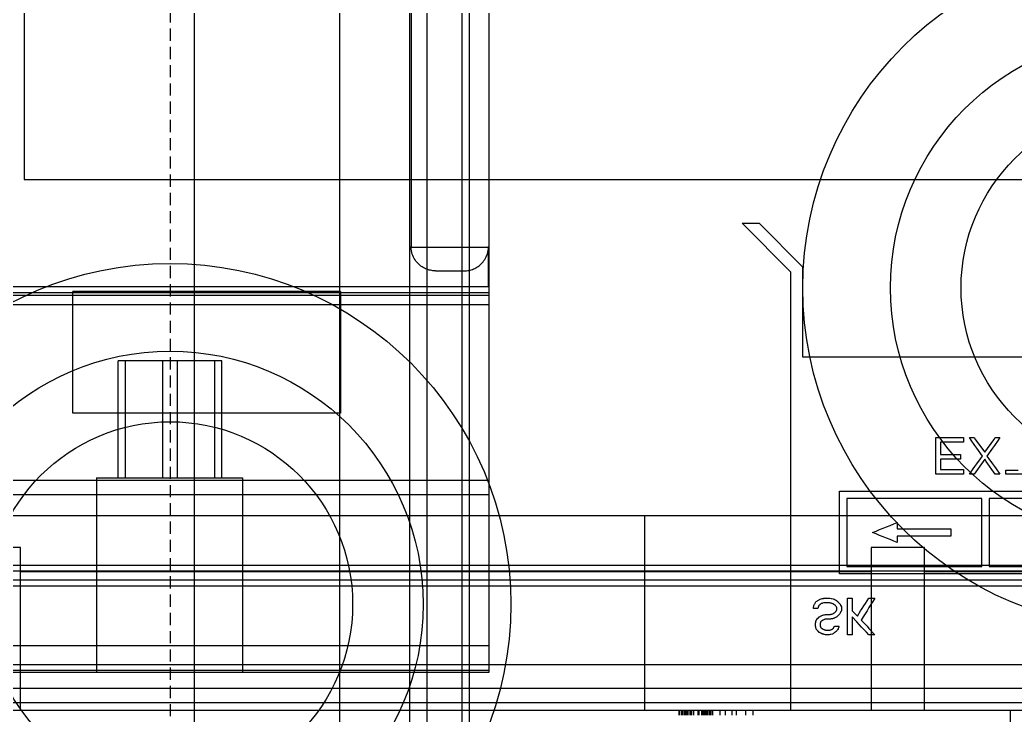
# Model space of a CAD drawing. Extents: x 0 to 226, y 0 to 271.
# Drawn here: x 106.83 to 147.72, y 26.8 to 55.36 of the extents above; entities that cross this region are included whole.
import ezdxf

# ---------------------------------------------------------------- set-up
doc = ezdxf.new("R2010")
doc.units = 0
doc.linetypes.add('DASHED', pattern=[0.75, 0.5, -0.25])
doc.layers.add('-15N-THT. THIẾT BỊ ĐÓNG MỞ', color=40, linetype='CONTINUOUS')

# ---------------------------------------------------------------- blocks, each defined once
blk = doc.blocks.new('06 - N - SC VSD CHIẾU TRÊN ATV630D30~D45N4')
at = {"layer": '-15N-THT. THIẾT BỊ ĐÓNG MỞ', "color": 6, "linetype": 'DASHED'}
blk.add_line((0, 0), (0, -271), dxfattribs=at)
at = {"layer": '-15N-THT. THIẾT BỊ ĐÓNG MỞ'}
for p, q in [((1, -255.05), (1, -192.35)), ((6.981, -255.05), (6.981, -195.35)), ((-6, -199.6), (-6, -222.2)), ((9.837, -201.15), (9.837, -255.05)), ((10.544, -201.15), (10.544, -255.05)), ((11.993, -201.15), (11.993, -255.05)), ((12.286, -201.15), (12.286, -255.05)), ((13.1, -200.95), (13.1, -242.45)), ((9.9, -201.95), (9.9, -224.95)), ((-6, -222.2), (-6, -222.2)), ((-6, -222.2), (36, -222.2)), ((25.5, -226), (23.5, -224)), ((23.5, -224), (23.5, -224)), ((23.5, -224), (24.2, -224)), ((24.2, -224), (24.2, -224)), ((26, -225.8), (24.2, -224)), ((9.9, -224.95), (9.9, -224.95)), ((9.9, -224.956), (9.9, -224.95)), ((9.9, -224.962), (9.9, -224.956)), ((9.9, -224.967), (9.9, -224.962)), ((9.9, -224.973), (9.9, -224.967)), ((9.9, -224.979), (9.9, -224.973)), ((9.901, -224.985), (9.9, -224.979)), ((9.906, -225.056), (9.901, -224.985)), ((9.901, -224.985), (13.1, -224.985)), ((9.916, -225.127), (9.906, -225.056)), ((9.931, -225.196), (9.916, -225.127)), ((9.95, -225.262), (9.931, -225.196)), ((9.973, -225.326), (9.95, -225.262)), ((13.015, -225.314), (13.037, -225.252)), ((13.037, -225.252), (13.055, -225.188)), ((13.055, -225.188), (13.068, -225.122)), ((13.068, -225.122), (13.078, -225.054)), ((13.078, -225.054), (13.083, -224.985)), ((13.083, -224.95), (13.083, -224.95)), ((13.083, -226.593), (13.083, -224.95)), ((10, -225.387), (9.973, -225.326)), ((10.031, -225.444), (10, -225.387)), ((10.064, -225.499), (10.031, -225.444)), ((10.1, -225.55), (10.064, -225.499)), ((10.138, -225.598), (10.1, -225.55)), ((10.178, -225.642), (10.138, -225.598)), ((10.22, -225.684), (10.178, -225.642)), ((10.264, -225.722), (10.22, -225.684)), ((12.698, -225.739), (12.74, -225.704)), ((12.74, -225.704), (12.782, -225.666)), ((12.782, -225.666), (12.822, -225.625)), ((12.822, -225.625), (12.86, -225.58)), ((12.86, -225.58), (12.896, -225.533)), ((12.896, -225.533), (12.929, -225.483)), ((12.929, -225.483), (12.961, -225.43)), ((12.961, -225.43), (12.989, -225.373)), ((12.989, -225.373), (13.015, -225.314)), ((10.309, -225.757), (10.264, -225.722)), ((10.355, -225.789), (10.309, -225.757)), ((10.402, -225.817), (10.355, -225.789)), ((10.45, -225.843), (10.402, -225.817)), ((10.499, -225.866), (10.45, -225.843)), ((10.548, -225.886), (10.499, -225.866)), ((10.597, -225.903), (10.548, -225.886)), ((10.647, -225.918), (10.597, -225.903)), ((10.697, -225.929), (10.647, -225.918)), ((10.748, -225.938), (10.697, -225.929)), ((10.799, -225.945), (10.748, -225.938)), ((10.849, -225.949), (10.799, -225.945)), ((10.9, -225.95), (10.849, -225.949)), ((10.9, -225.95), (12.083, -225.95)), ((10.9, -225.95), (10.9, -225.95)), ((12.083, -225.95), (12.132, -225.949)), ((12.083, -225.95), (12.083, -225.95)), ((12.132, -225.949), (12.181, -225.945)), ((12.181, -225.945), (12.23, -225.939)), ((12.23, -225.939), (12.278, -225.931)), ((12.278, -225.931), (12.327, -225.92)), ((12.327, -225.92), (12.375, -225.907)), ((12.375, -225.907), (12.423, -225.891)), ((12.423, -225.891), (12.47, -225.872)), ((12.47, -225.872), (12.517, -225.851)), ((12.517, -225.851), (12.564, -225.827)), ((12.564, -225.827), (12.609, -225.801)), ((12.609, -225.801), (12.654, -225.771)), ((12.654, -225.771), (12.698, -225.739)), ((13.083, -225.95), (13.083, -225.95)), ((13.083, -225.95), (13.1, -225.95)), ((13.1, -225.95), (13.1, -225.95)), ((25.5, -244), (25.5, -226)), ((25.5, -226), (25.5, -226)), ((26, -225.8), (26, -225.8)), ((26, -229.5), (26, -225.8)), ((-81.45, -226.593), (13.083, -226.593)), ((13.1, -226.85), (-81.45, -226.85)), ((-4, -231.8), (-4, -226.8)), ((-4, -226.8), (-4, -226.8)), ((7, -226.8), (-4, -226.8)), ((7, -226.8), (7, -226.8)), ((7, -226.8), (7, -231.8)), ((13.1, -226.85), (13.1, -226.85)), ((26, -226.65), (26, -226.65)), ((29.6, -226.65), (29.6, -226.65)), ((32.5, -226.65), (32.5, -226.65)), ((-81.45, -226.95), (13.1, -226.95)), ((13.1, -227.35), (-81.45, -227.35)), ((2.133, -229.65), (-2.133, -229.65)), ((-2.133, -234.45), (-2.133, -229.65)), ((-1.833, -234.45), (-1.833, -229.65)), ((-0.301, -234.45), (-0.301, -229.65)), ((0.301, -234.45), (0.301, -229.65)), ((1.833, -234.45), (1.833, -229.65)), ((2.133, -234.45), (2.133, -229.65)), ((26, -229.5), (26, -229.5)), ((41, -229.5), (26, -229.5)), ((7, -231.8), (-4, -231.8)), ((-4, -231.8), (-4, -231.8)), ((7, -231.8), (7, -231.8)), ((31.469, -234.3), (31.469, -232.8)), ((31.469, -232.8), (32.594, -232.8)), ((31.469, -232.8), (31.469, -232.8)), ((32.594, -232.991), (31.656, -232.991)), ((31.656, -232.991), (31.656, -233.502)), ((31.656, -232.991), (31.656, -232.991)), ((32.594, -232.8), (32.594, -232.991)), ((32.594, -232.8), (32.594, -232.8)), ((32.594, -232.991), (32.594, -232.991)), ((32.92, -232.909), (32.844, -232.8)), ((32.844, -232.8), (33.031, -232.8)), ((32.844, -232.8), (32.844, -232.8)), ((33.071, -233.128), (32.92, -232.909)), ((33.031, -232.8), (33.094, -232.887)), ((33.031, -232.8), (33.031, -232.8)), ((33.094, -232.887), (33.469, -233.406)), ((33.469, -233.406), (33.844, -232.887)), ((33.844, -232.887), (33.906, -232.8)), ((34.018, -232.909), (33.866, -233.128)), ((33.906, -232.8), (34.094, -232.8)), ((33.906, -232.8), (33.906, -232.8)), ((34.094, -232.8), (34.018, -232.909)), ((34.094, -232.8), (34.094, -232.8)), ((33.147, -233.238), (33.071, -233.128)), ((33.375, -233.566), (33.147, -233.238)), ((33.469, -233.406), (33.469, -233.406)), ((33.79, -233.238), (33.562, -233.566)), ((33.866, -233.128), (33.79, -233.238)), ((31.656, -233.502), (32.469, -233.502)), ((31.656, -233.502), (31.656, -233.502)), ((32.469, -233.694), (31.656, -233.694)), ((31.656, -233.694), (31.656, -234.109)), ((31.656, -233.694), (31.656, -233.694)), ((32.469, -233.502), (32.469, -233.694)), ((32.469, -233.502), (32.469, -233.502)), ((32.469, -233.694), (32.469, -233.694)), ((33.406, -233.78), (33.031, -234.3)), ((33.071, -233.985), (33.147, -233.881)), ((33.147, -233.881), (33.299, -233.671)), ((33.299, -233.671), (33.375, -233.566)), ((33.375, -233.566), (33.375, -233.566)), ((33.469, -233.694), (33.406, -233.78)), ((33.531, -233.78), (33.469, -233.694)), ((33.469, -233.694), (33.469, -233.694)), ((33.906, -234.3), (33.531, -233.78)), ((33.562, -233.566), (33.638, -233.671)), ((33.562, -233.566), (33.562, -233.566)), ((33.638, -233.671), (33.79, -233.881)), ((33.79, -233.881), (33.866, -233.985)), ((31.656, -234.109), (32.594, -234.109)), ((31.656, -234.109), (31.656, -234.109)), ((32.594, -234.109), (32.594, -234.3)), ((32.594, -234.109), (32.594, -234.109)), ((32.844, -234.3), (32.996, -234.09)), ((32.996, -234.09), (33.071, -233.985)), ((33.866, -233.985), (33.942, -234.09)), ((33.942, -234.09), (34.094, -234.3)), ((34.344, -234.3), (34.344, -234.14)), ((34.344, -234.14), (34.844, -234.14)), ((34.344, -234.14), (34.344, -234.14)), ((-81.45, -234.55), (13.1, -234.55)), ((-3.025, -234.45), (2.975, -234.45)), ((-3.025, -234.45), (-3.025, -242.45)), ((2.975, -234.45), (2.975, -242.45)), ((32.594, -234.3), (31.469, -234.3)), ((31.469, -234.3), (31.469, -234.3)), ((32.594, -234.3), (32.594, -234.3)), ((33.031, -234.3), (32.844, -234.3)), ((32.844, -234.3), (32.844, -234.3)), ((33.031, -234.3), (33.031, -234.3)), ((34.094, -234.3), (33.906, -234.3)), ((33.906, -234.3), (33.906, -234.3)), ((34.094, -234.3), (34.094, -234.3)), ((35.531, -234.3), (34.344, -234.3)), ((34.344, -234.3), (34.344, -234.3)), ((27.5, -238.4), (27.5, -235)), ((27.5, -235), (39.5, -235)), ((27.5, -235), (27.5, -235)), ((13.1, -235.15), (-81.45, -235.15)), ((27.8, -235.3), (27.8, -238.1)), ((27.8, -235.3), (27.8, -235.3)), ((33.35, -235.3), (27.8, -235.3)), ((33.35, -235.3), (33.35, -235.3)), ((33.35, -238.1), (33.35, -235.3)), ((33.65, -235.3), (33.65, -238.1)), ((33.65, -235.3), (33.65, -235.3)), ((39.2, -235.3), (33.65, -235.3)), ((-12, -236), (68.99, -236)), ((19.5, -236), (19.5, -236)), ((19.5, -244), (19.5, -236)), ((29.73, -236.349), (29.875, -236.29)), ((29.875, -236.29), (29.875, -236.55)), ((29.875, -236.29), (29.875, -236.29)), ((28.86, -236.7), (29.005, -236.641)), ((29.005, -236.759), (28.86, -236.7)), ((28.86, -236.7), (28.86, -236.7)), ((29.005, -236.641), (29.15, -236.583)), ((29.15, -236.583), (29.295, -236.524)), ((29.295, -236.524), (29.44, -236.466)), ((29.44, -236.466), (29.585, -236.407)), ((29.585, -236.407), (29.73, -236.349)), ((29.875, -236.55), (32.075, -236.55)), ((29.875, -236.55), (29.875, -236.55)), ((32.075, -236.55), (32.075, -236.85)), ((32.075, -236.55), (32.075, -236.55)), ((29.15, -236.817), (29.005, -236.759)), ((29.295, -236.876), (29.15, -236.817)), ((29.44, -236.934), (29.295, -236.876)), ((29.585, -236.993), (29.44, -236.934)), ((29.73, -237.051), (29.585, -236.993)), ((29.875, -237.11), (29.73, -237.051)), ((32.075, -236.85), (29.875, -236.85)), ((29.875, -236.85), (29.875, -237.11)), ((29.875, -236.85), (29.875, -236.85)), ((29.875, -237.11), (29.875, -237.11)), ((32.075, -236.85), (32.075, -236.85)), ((-6.15, -237.317), (-8.35, -237.317)), ((-6.15, -244), (-6.15, -237.317)), ((31, -237.317), (28.8, -237.317)), ((28.8, -237.317), (28.8, -244)), ((31, -244), (31, -237.317)), ((67.73, -238.056), (-11.54, -238.056)), ((67.73, -238.29), (-11.54, -238.29)), ((28.8, -238.317), (-6.15, -238.317)), ((27.8, -238.1), (33.35, -238.1)), ((27.8, -238.1), (27.8, -238.1)), ((67.73, -238.317), (31, -238.317)), ((33.35, -238.1), (33.35, -238.1)), ((33.65, -238.1), (39.2, -238.1)), ((33.65, -238.1), (33.65, -238.1)), ((67.73, -238.664), (-11.54, -238.664)), ((39.5, -238.4), (27.5, -238.4)), ((27.5, -238.4), (27.5, -238.4)), ((67.73, -238.905), (-11.54, -238.905)), ((26.494, -239.623), (26.508, -239.6)), ((26.508, -239.6), (26.521, -239.576)), ((26.521, -239.576), (26.536, -239.552)), ((26.536, -239.552), (26.55, -239.528)), ((26.55, -239.528), (26.595, -239.5)), ((26.55, -239.528), (26.55, -239.528)), ((26.595, -239.5), (26.617, -239.487)), ((26.617, -239.487), (26.639, -239.473)), ((26.639, -239.473), (26.662, -239.459)), ((26.662, -239.459), (26.684, -239.446)), ((26.684, -239.446), (26.706, -239.432)), ((26.706, -239.432), (26.796, -239.414)), ((26.706, -239.432), (26.706, -239.432)), ((26.809, -239.605), (26.791, -239.61)), ((26.796, -239.414), (26.818, -239.409)), ((26.862, -239.591), (26.809, -239.605)), ((26.818, -239.409), (26.84, -239.405)), ((26.84, -239.405), (26.862, -239.4)), ((26.862, -239.4), (27.112, -239.4)), ((26.862, -239.4), (26.862, -239.4)), ((27.112, -239.591), (26.862, -239.591)), ((26.862, -239.591), (26.862, -239.591)), ((27.112, -239.4), (27.157, -239.409)), ((27.13, -239.596), (27.112, -239.591)), ((27.112, -239.4), (27.112, -239.4)), ((27.112, -239.591), (27.112, -239.591)), ((27.166, -239.605), (27.13, -239.596)), ((27.157, -239.409), (27.179, -239.414)), ((27.184, -239.61), (27.166, -239.605)), ((27.179, -239.414), (27.246, -239.427)), ((27.246, -239.427), (27.269, -239.432)), ((27.269, -239.432), (27.287, -239.441)), ((27.269, -239.432), (27.269, -239.432)), ((27.287, -239.441), (27.304, -239.45)), ((27.304, -239.45), (27.322, -239.459)), ((27.322, -239.459), (27.34, -239.468)), ((27.34, -239.468), (27.358, -239.478)), ((27.358, -239.478), (27.376, -239.487)), ((27.376, -239.487), (27.394, -239.496)), ((27.394, -239.496), (27.412, -239.514)), ((27.394, -239.496), (27.394, -239.496)), ((27.412, -239.514), (27.447, -239.55)), ((27.447, -239.55), (27.465, -239.569)), ((27.465, -239.569), (27.483, -239.587)), ((27.483, -239.587), (27.519, -239.623)), ((27.831, -240.9), (27.831, -239.4)), ((27.831, -239.4), (28.019, -239.4)), ((27.831, -239.4), (27.831, -239.4)), ((28.019, -239.4), (28.019, -239.911)), ((28.019, -239.4), (28.019, -239.4)), ((28.572, -239.61), (28.639, -239.505)), ((28.639, -239.505), (28.706, -239.4)), ((28.706, -239.4), (28.956, -239.4)), ((28.706, -239.4), (28.706, -239.4)), ((28.876, -239.528), (28.796, -239.655)), ((28.956, -239.4), (28.876, -239.528)), ((28.956, -239.4), (28.956, -239.4)), ((7.5, -239.65), (7.5, -239.65)), ((10.4, -239.65), (10.4, -239.65)), ((14, -239.65), (14, -239.65)), ((26.43, -239.815), (26.433, -239.798)), ((26.612, -239.815), (26.43, -239.815)), ((26.43, -239.815), (26.43, -239.815)), ((26.433, -239.798), (26.436, -239.781)), ((26.436, -239.781), (26.439, -239.764)), ((26.439, -239.764), (26.442, -239.747)), ((26.442, -239.747), (26.445, -239.729)), ((26.445, -239.729), (26.448, -239.712)), ((26.448, -239.712), (26.451, -239.695)), ((26.451, -239.695), (26.466, -239.671)), ((26.451, -239.695), (26.451, -239.695)), ((26.466, -239.671), (26.48, -239.647)), ((26.48, -239.647), (26.494, -239.623)), ((26.621, -239.788), (26.612, -239.815)), ((26.612, -239.815), (26.612, -239.815)), ((26.626, -239.774), (26.621, -239.788)), ((26.63, -239.76), (26.626, -239.774)), ((26.635, -239.747), (26.63, -239.76)), ((26.639, -239.733), (26.635, -239.747)), ((26.644, -239.719), (26.639, -239.733)), ((26.657, -239.705), (26.644, -239.719)), ((26.644, -239.719), (26.644, -239.719)), ((26.684, -239.678), (26.657, -239.705)), ((26.697, -239.664), (26.684, -239.678)), ((26.711, -239.651), (26.697, -239.664)), ((26.724, -239.637), (26.711, -239.651)), ((26.737, -239.623), (26.724, -239.637)), ((26.755, -239.619), (26.737, -239.623)), ((26.737, -239.623), (26.737, -239.623)), ((26.773, -239.614), (26.755, -239.619)), ((26.791, -239.61), (26.773, -239.614)), ((27.202, -239.614), (27.184, -239.61)), ((27.237, -239.623), (27.202, -239.614)), ((27.251, -239.633), (27.237, -239.623)), ((27.237, -239.623), (27.237, -239.623)), ((27.264, -239.642), (27.251, -239.633)), ((27.278, -239.651), (27.264, -239.642)), ((27.264, -240.02), (27.278, -240.011)), ((27.291, -239.66), (27.278, -239.651)), ((27.278, -240.011), (27.291, -240.002)), ((27.318, -239.678), (27.291, -239.66)), ((27.291, -240.002), (27.304, -239.993)), ((27.304, -239.993), (27.318, -239.984)), ((27.331, -239.687), (27.318, -239.678)), ((27.318, -239.984), (27.331, -239.974)), ((27.34, -239.701), (27.331, -239.687)), ((27.331, -239.687), (27.331, -239.687)), ((27.331, -239.974), (27.34, -239.961)), ((27.331, -239.974), (27.331, -239.974)), ((27.358, -239.728), (27.34, -239.701)), ((27.34, -239.961), (27.349, -239.947)), ((27.349, -239.947), (27.358, -239.933)), ((27.367, -239.742), (27.358, -239.728)), ((27.358, -239.933), (27.367, -239.92)), ((27.376, -239.756), (27.367, -239.742)), ((27.367, -239.92), (27.376, -239.906)), ((27.385, -239.769), (27.376, -239.756)), ((27.376, -239.906), (27.394, -239.879)), ((27.394, -239.783), (27.385, -239.769)), ((27.394, -239.879), (27.394, -239.783)), ((27.394, -239.783), (27.394, -239.783)), ((27.394, -239.879), (27.394, -239.879)), ((27.519, -239.623), (27.528, -239.642)), ((27.519, -239.623), (27.519, -239.623)), ((27.528, -239.642), (27.537, -239.66)), ((27.563, -239.947), (27.528, -240.02)), ((27.537, -239.66), (27.546, -239.678)), ((27.546, -239.678), (27.581, -239.751)), ((27.572, -239.929), (27.563, -239.947)), ((27.581, -239.911), (27.572, -239.929)), ((27.581, -239.751), (27.581, -239.911)), ((27.581, -239.751), (27.581, -239.751)), ((27.581, -239.911), (27.581, -239.911)), ((28.019, -239.911), (28.05, -239.943)), ((28.019, -239.911), (28.019, -239.911)), ((28.05, -239.943), (28.081, -239.974)), ((28.081, -239.974), (28.112, -240.006)), ((28.112, -240.006), (28.144, -240.038)), ((28.237, -240.134), (28.371, -239.924)), ((28.371, -239.924), (28.438, -239.819)), ((28.438, -239.819), (28.505, -239.715)), ((28.505, -239.715), (28.572, -239.61)), ((28.635, -239.911), (28.554, -240.038)), ((28.715, -239.783), (28.635, -239.911)), ((28.796, -239.655), (28.715, -239.783)), ((26.519, -240.421), (26.528, -240.385)), ((26.519, -240.549), (26.519, -240.421)), ((26.519, -240.421), (26.519, -240.421)), ((26.528, -240.385), (26.532, -240.367)), ((26.532, -240.367), (26.537, -240.348)), ((26.537, -240.348), (26.541, -240.33)), ((26.541, -240.33), (26.546, -240.312)), ((26.546, -240.312), (26.55, -240.294)), ((26.55, -240.294), (26.568, -240.275)), ((26.55, -240.294), (26.55, -240.294)), ((26.568, -240.275), (26.604, -240.239)), ((26.604, -240.239), (26.621, -240.221)), ((26.621, -240.221), (26.675, -240.166)), ((26.675, -240.166), (26.693, -240.157)), ((26.675, -240.166), (26.675, -240.166)), ((26.693, -240.157), (26.711, -240.148)), ((26.711, -240.148), (26.729, -240.139)), ((26.715, -240.426), (26.711, -240.44)), ((26.72, -240.412), (26.715, -240.426)), ((26.724, -240.398), (26.72, -240.412)), ((26.729, -240.385), (26.724, -240.398)), ((26.729, -240.139), (26.746, -240.129)), ((26.733, -240.371), (26.729, -240.385)), ((26.737, -240.357), (26.733, -240.371)), ((26.751, -240.348), (26.737, -240.357)), ((26.737, -240.357), (26.737, -240.357)), ((26.746, -240.129), (26.764, -240.12)), ((26.778, -240.33), (26.751, -240.348)), ((26.764, -240.12), (26.782, -240.111)), ((26.791, -240.321), (26.778, -240.33)), ((26.782, -240.111), (26.8, -240.102)), ((26.804, -240.312), (26.791, -240.321)), ((26.8, -240.102), (26.818, -240.098)), ((26.8, -240.102), (26.8, -240.102)), ((26.818, -240.303), (26.804, -240.312)), ((26.818, -240.098), (26.854, -240.088)), ((26.831, -240.294), (26.818, -240.303)), ((26.858, -240.284), (26.831, -240.294)), ((26.831, -240.294), (26.831, -240.294)), ((26.854, -240.088), (26.871, -240.084)), ((26.871, -240.28), (26.858, -240.284)), ((26.871, -240.084), (26.889, -240.079)), ((26.885, -240.275), (26.871, -240.28)), ((26.912, -240.266), (26.885, -240.275)), ((26.889, -240.079), (26.925, -240.07)), ((26.925, -240.262), (26.912, -240.266)), ((26.925, -240.07), (27.112, -240.07)), ((26.925, -240.07), (26.925, -240.07)), ((26.952, -240.261), (26.925, -240.262)), ((26.925, -240.262), (26.925, -240.262)), ((26.979, -240.261), (26.952, -240.261)), ((27.005, -240.261), (26.979, -240.261)), ((27.032, -240.26), (27.005, -240.261)), ((27.059, -240.26), (27.032, -240.26)), ((27.112, -240.259), (27.059, -240.26)), ((27.112, -240.07), (27.13, -240.066)), ((27.134, -240.256), (27.112, -240.259)), ((27.112, -240.07), (27.112, -240.07)), ((27.112, -240.259), (27.112, -240.259)), ((27.13, -240.066), (27.148, -240.061)), ((27.155, -240.252), (27.134, -240.256)), ((27.148, -240.061), (27.166, -240.057)), ((27.176, -240.249), (27.155, -240.252)), ((27.166, -240.057), (27.184, -240.052)), ((27.197, -240.245), (27.176, -240.249)), ((27.184, -240.052), (27.237, -240.038)), ((27.218, -240.242), (27.197, -240.245)), ((27.24, -240.238), (27.218, -240.242)), ((27.237, -240.038), (27.251, -240.029)), ((27.237, -240.038), (27.237, -240.038)), ((27.261, -240.235), (27.24, -240.238)), ((27.251, -240.029), (27.264, -240.02)), ((27.28, -240.225), (27.261, -240.235)), ((27.261, -240.235), (27.261, -240.235)), ((27.299, -240.215), (27.28, -240.225)), ((27.318, -240.205), (27.299, -240.215)), ((27.336, -240.196), (27.318, -240.205)), ((27.355, -240.186), (27.336, -240.196)), ((27.374, -240.176), (27.355, -240.186)), ((27.394, -240.166), (27.374, -240.176)), ((27.412, -240.148), (27.394, -240.166)), ((27.394, -240.166), (27.394, -240.166)), ((27.429, -240.129), (27.412, -240.148)), ((27.447, -240.111), (27.429, -240.129)), ((27.465, -240.093), (27.447, -240.111)), ((27.501, -240.057), (27.465, -240.093)), ((27.519, -240.038), (27.501, -240.057)), ((27.528, -240.02), (27.519, -240.038)), ((27.519, -240.038), (27.519, -240.038)), ((28.215, -240.376), (28.019, -240.166)), ((28.019, -240.166), (28.019, -240.9)), ((28.019, -240.166), (28.019, -240.166)), ((28.144, -240.038), (28.206, -240.102)), ((28.206, -240.102), (28.237, -240.134)), ((28.313, -240.481), (28.215, -240.376)), ((28.237, -240.134), (28.237, -240.134)), ((28.474, -240.166), (28.394, -240.294)), ((28.394, -240.294), (28.474, -240.38)), ((28.394, -240.294), (28.394, -240.294)), ((28.554, -240.038), (28.474, -240.166)), ((28.474, -240.38), (28.635, -240.553)), ((26.528, -240.585), (26.519, -240.549)), ((26.519, -240.549), (26.519, -240.549)), ((26.532, -240.604), (26.528, -240.585)), ((26.537, -240.622), (26.532, -240.604)), ((26.541, -240.64), (26.537, -240.622)), ((26.546, -240.658), (26.541, -240.64)), ((26.55, -240.677), (26.546, -240.658)), ((26.568, -240.695), (26.55, -240.677)), ((26.55, -240.677), (26.55, -240.677)), ((26.586, -240.713), (26.568, -240.695)), ((26.604, -240.731), (26.586, -240.713)), ((26.621, -240.75), (26.604, -240.731)), ((26.675, -240.804), (26.621, -240.75)), ((26.693, -240.813), (26.675, -240.804)), ((26.675, -240.804), (26.675, -240.804)), ((26.711, -240.822), (26.693, -240.813)), ((26.711, -240.44), (26.706, -240.453)), ((26.706, -240.453), (26.706, -240.517)), ((26.706, -240.453), (26.706, -240.453)), ((26.706, -240.517), (26.711, -240.531)), ((26.706, -240.517), (26.706, -240.517)), ((26.711, -240.531), (26.715, -240.544)), ((26.729, -240.832), (26.711, -240.822)), ((26.715, -240.544), (26.72, -240.558)), ((26.72, -240.558), (26.724, -240.572)), ((26.724, -240.572), (26.729, -240.585)), ((26.729, -240.585), (26.733, -240.599)), ((26.746, -240.841), (26.729, -240.832)), ((26.733, -240.599), (26.737, -240.613)), ((26.737, -240.613), (26.751, -240.622)), ((26.737, -240.613), (26.737, -240.613)), ((26.751, -240.622), (26.778, -240.64)), ((26.778, -240.64), (26.791, -240.649)), ((26.791, -240.649), (26.804, -240.658)), ((26.804, -240.658), (26.818, -240.667)), ((26.818, -240.667), (26.831, -240.677)), ((26.831, -240.677), (26.858, -240.686)), ((26.831, -240.677), (26.831, -240.677)), ((26.858, -240.686), (26.871, -240.69)), ((26.871, -240.69), (26.885, -240.695)), ((26.885, -240.695), (26.912, -240.704)), ((26.912, -240.704), (26.925, -240.709)), ((26.925, -240.709), (27.112, -240.709)), ((26.925, -240.709), (26.925, -240.709)), ((27.112, -240.709), (27.153, -240.695)), ((27.112, -240.709), (27.112, -240.709)), ((27.153, -240.695), (27.166, -240.69)), ((27.166, -240.69), (27.179, -240.686)), ((27.179, -240.686), (27.193, -240.681)), ((27.193, -240.681), (27.206, -240.677)), ((27.206, -240.677), (27.215, -240.667)), ((27.206, -240.677), (27.206, -240.677)), ((27.215, -240.667), (27.224, -240.658)), ((27.224, -240.658), (27.233, -240.649)), ((27.233, -240.649), (27.242, -240.64)), ((27.242, -240.64), (27.26, -240.622)), ((27.26, -240.622), (27.269, -240.613)), ((27.269, -240.613), (27.273, -240.604)), ((27.269, -240.613), (27.269, -240.613)), ((27.273, -240.604), (27.278, -240.595)), ((27.291, -240.827), (27.273, -240.841)), ((27.278, -240.595), (27.282, -240.585)), ((27.282, -240.585), (27.287, -240.576)), ((27.287, -240.576), (27.291, -240.567)), ((27.291, -240.567), (27.296, -240.558)), ((27.309, -240.813), (27.291, -240.827)), ((27.296, -240.558), (27.3, -240.549)), ((27.3, -240.549), (27.487, -240.549)), ((27.3, -240.549), (27.3, -240.549)), ((27.327, -240.8), (27.309, -240.813)), ((27.362, -240.772), (27.327, -240.8)), ((27.376, -240.754), (27.362, -240.772)), ((27.362, -240.772), (27.362, -240.772)), ((27.389, -240.736), (27.376, -240.754)), ((27.403, -240.718), (27.389, -240.736)), ((27.416, -240.699), (27.403, -240.718)), ((27.443, -240.663), (27.416, -240.699)), ((27.456, -240.645), (27.443, -240.663)), ((27.465, -240.617), (27.456, -240.645)), ((27.456, -240.645), (27.456, -240.645)), ((27.47, -240.604), (27.465, -240.617)), ((27.474, -240.59), (27.47, -240.604)), ((27.479, -240.576), (27.474, -240.59)), ((27.483, -240.563), (27.479, -240.576)), ((27.487, -240.549), (27.483, -240.563)), ((27.487, -240.549), (27.487, -240.549)), ((28.412, -240.585), (28.313, -240.481)), ((28.51, -240.69), (28.412, -240.585)), ((28.608, -240.795), (28.51, -240.69)), ((28.706, -240.9), (28.608, -240.795)), ((28.635, -240.553), (28.715, -240.64)), ((28.715, -240.64), (28.956, -240.9)), ((26.764, -240.85), (26.746, -240.841)), ((26.782, -240.859), (26.764, -240.85)), ((26.8, -240.868), (26.782, -240.859)), ((26.818, -240.873), (26.8, -240.868)), ((26.8, -240.868), (26.8, -240.868)), ((26.854, -240.882), (26.818, -240.873)), ((26.871, -240.886), (26.854, -240.882)), ((26.889, -240.891), (26.871, -240.886)), ((26.925, -240.9), (26.889, -240.891)), ((27.081, -240.9), (26.925, -240.9)), ((26.925, -240.9), (26.925, -240.9)), ((27.126, -240.891), (27.081, -240.9)), ((27.081, -240.9), (27.081, -240.9)), ((27.148, -240.886), (27.126, -240.891)), ((27.215, -240.873), (27.148, -240.886)), ((27.237, -240.868), (27.215, -240.873)), ((27.255, -240.854), (27.237, -240.868)), ((27.237, -240.868), (27.237, -240.868)), ((27.273, -240.841), (27.255, -240.854)), ((28.019, -240.9), (27.831, -240.9)), ((27.831, -240.9), (27.831, -240.9)), ((28.019, -240.9), (28.019, -240.9)), ((28.956, -240.9), (28.706, -240.9)), ((28.706, -240.9), (28.706, -240.9)), ((28.956, -240.9), (28.956, -240.9)), ((13.1, -241.35), (-81.45, -241.35)), ((-81.45, -242.35), (13.1, -242.35)), ((13.1, -242.45), (-81.45, -242.45)), ((67.73, -242.14), (-11.54, -242.14)), ((13.1, -242.45), (13.1, -242.45)), ((67.73, -243.106), (-11.54, -243.106)), ((78.038, -243.7), (-78.048, -243.7)), ((-12, -244), (73.875, -244)), ((-6.15, -244), (-6.15, -244)), ((19.5, -244), (19.5, -244)), ((20.906, -244), (20.906, -244.2)), ((20.932, -244), (20.932, -244.2)), ((21.013, -244), (21.013, -244.2)), ((21.013, -244), (21.013, -244)), ((21.05, -244), (21.05, -244.2)), ((21.125, -244), (21.125, -244.2)), ((21.162, -244), (21.162, -244.2)), ((21.2, -244), (21.2, -244.2)), ((21.237, -244), (21.237, -244.2)), ((21.237, -244), (21.237, -244)), ((21.275, -244), (21.275, -244.2)), ((21.35, -244), (21.35, -244.2)), ((21.388, -244), (21.388, -244.2)), ((21.425, -244), (21.425, -244.2)), ((21.5, -244), (21.5, -244.2)), ((21.688, -244), (21.688, -244.2)), ((21.725, -244), (21.725, -244.2)), ((21.837, -244), (21.837, -244.2)), ((21.875, -244), (21.875, -244.2)), ((21.913, -244), (21.913, -244.2)), ((21.95, -244), (21.95, -244.2)), ((21.988, -244), (21.988, -244.2)), ((22.025, -244), (22.025, -244.2)), ((22.062, -244), (22.062, -244.2)), ((22.062, -244), (22.062, -244)), ((22.138, -244), (22.138, -244.2)), ((22.175, -244), (22.175, -244.2)), ((22.213, -244), (22.213, -244.2)), ((22.287, -244), (22.287, -244.2)), ((22.287, -244), (22.287, -244)), ((22.587, -244), (22.587, -244.2)), ((22.587, -244), (22.587, -244)), ((22.813, -244), (22.813, -244.2)), ((22.813, -244), (22.813, -244)), ((23.075, -244), (23.075, -244.2)), ((23.263, -244), (23.263, -244.2)), ((23.638, -244), (23.638, -244.2)), ((23.938, -244), (23.938, -244.2)), ((25.5, -244), (25.5, -244)), ((28.8, -244), (28.8, -244)), ((31, -244), (31, -244)), ((34.52, -244), (34.52, -244)), ((34.52, -244), (34.52, -261.35))]:
    blk.add_line(p, q, dxfattribs=at)
for centre, radius in [((40, -226.65), 14), ((40, -226.65), 10.4), ((40, -226.65), 7.5), ((0, -239.65), 14), ((0, -239.65), 10.4), ((0, -239.65), 7.5)]:
    blk.add_circle(centre, radius, dxfattribs=at)

msp = doc.modelspace()

# ---------------------------------------------------------------- block references
msp.add_blockref('06 - N - SC VSD CHIẾU TRÊN ATV630D30~D45N4', (113.005, 271))

doc.saveas('drawing.dxf')
